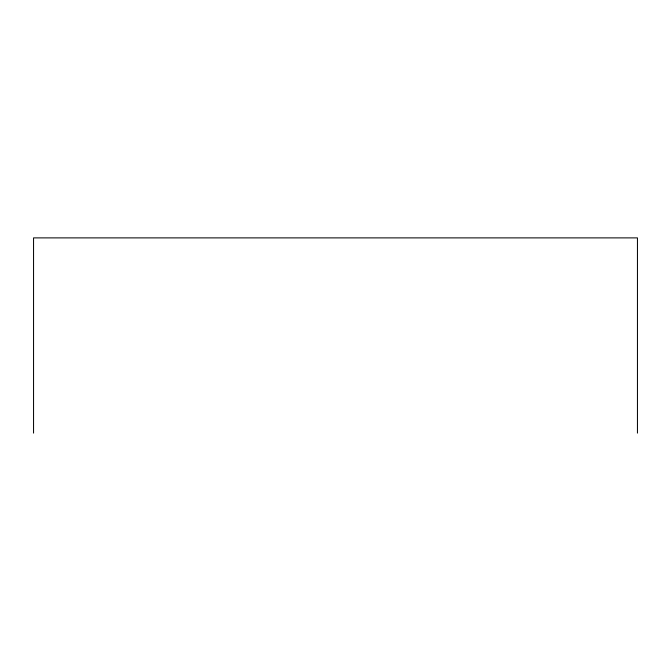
<?xml version="1.0" encoding="UTF-8"?>
<svg xmlns="http://www.w3.org/2000/svg" width="671" height="671" viewBox="0 0 671 671"><rect width="100%" height="100%" fill="white"/><g stroke="black" fill="none" stroke-linecap="round" stroke-linejoin="round"><path stroke-width="1.01" d="M637.45 433.114L637.45 237.886L33.55 237.886L33.55 433.114"/></g></svg>
